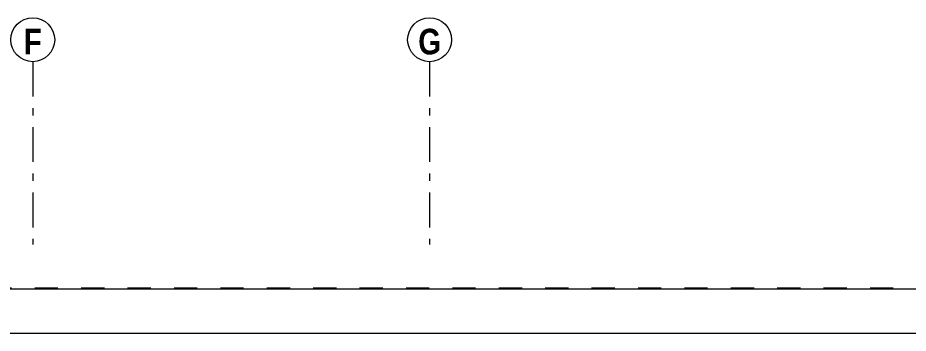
# Model space of a CAD drawing. Header units: metres. Extents: x -4 to 54.5, y -3.3 to 43.7.
# Drawn here: x 32.3 to 44.49, y 39.38 to 43.69 of the extents above; entities that cross this region are included whole.
import ezdxf

# ---------------------------------------------------------------- set-up
doc = ezdxf.new("R2010")
doc.units = ezdxf.units.M
for name, pattern in [('Dash', [0.635, 0.3175, -0.3175]), ('Dash Dot 3_16_', [0.79375, 0.47625, -0.15875, 0, -0.15875]), ('Dash_2_', [0.635, 0.3175, -0.3175])]:
    doc.linetypes.add(name, pattern=pattern)
for name, color, linetype, lineweight in [('C-PROP-LINE', 8, 'Continuous', 9), ('S-FNDN', 8, 'Continuous', 9), ('S-GRID', 8, 'Continuous', 9), ('S-GRID-IDEN', 8, 'Continuous', 9)]:
    doc.layers.add(name, color=color, linetype=linetype, lineweight=lineweight)
doc.styles.add('Arial Narrow_B_1', font='ARIALNB.TTF', dxfattribs={"height": 0.35})

# ---------------------------------------------------------------- blocks, each defined once
blk = doc.blocks.new('Family - ___-3742183-NIV_A_S01_SÓTANO 1')
at = {"layer": 'C-PROP-LINE', "linetype": 'Dash_2_', "lineweight": 18}
blk.add_line((50, 40), (0, 40), dxfattribs=at)
blk = doc.blocks.new('Rejilla - F_gn02SimboloDeRejillaA-4957175-NIV_A_S01_SÓTANO 1')
at = {"layer": 'S-GRID-IDEN'}
blk.add_circle((0, 0), 0.003, dxfattribs=at)
blk = doc.blocks.new('Family - ___-5400166-NIV_A_S01_SÓTANO 1')
at = {"layer": 'C-PROP-LINE', "linetype": 'Dash', "lineweight": 13}
blk.add_line((50, 40), (0, 40), dxfattribs=at)

msp = doc.modelspace()

# ---------------------------------------------------------------- linework, layer by layer
at = {"layer": 'S-FNDN'}
for p, q in [((35.39, 39.985), (27.87, 39.985)), ((41.9, 39.985), (35.39, 39.985)), ((49.72, 39.985), (41.9, 39.985)), ((27.87, 39.385), (35.39, 39.385)), ((35.39, 39.385), (41.9, 39.385)), ((41.9, 39.385), (49.72, 39.385))]:
    msp.add_line(p, q, dxfattribs=at)
at = {"layer": 'S-GRID', "linetype": 'Dash Dot 3_16_'}
for p, q in [((32.51, 43.095), (32.51, 40.595)), ((37.94, 43.095), (37.94, 40.595))]:
    msp.add_line(p, q, dxfattribs=at)

# ---------------------------------------------------------------- block references
at = {"layer": 'C-PROP-LINE', "linetype": 'Dash_2_', "lineweight": 18}
msp.add_blockref('Family - ___-3742183-NIV_A_S01_SÓTANO 1', (0, 0), dxfattribs=at)
at = {"layer": 'C-PROP-LINE', "linetype": 'Dash', "lineweight": 13}
msp.add_blockref('Family - ___-5400166-NIV_A_S01_SÓTANO 1', (0, 0), dxfattribs=at)
at = {"layer": 'S-GRID-IDEN', "xscale": 99.99999999999991, "yscale": 99.99999999999991, "zscale": 99.99999999999991, "rotation": 180}
for p in [(32.51, 43.395), (37.94, 43.395)]:
    msp.add_blockref('Rejilla - F_gn02SimboloDeRejillaA-4957175-NIV_A_S01_SÓTANO 1', p, dxfattribs=at)

# ---------------------------------------------------------------- texts
at = {"layer": 'S-GRID-IDEN', "char_height": 0.35, "attachment_point": 1, "style": 'Arial Narrow_B_1'}
for s, insert, width in [('\\fArial Narrow|b1|i0|c0|p34|;F', (32.388, 43.545), 0.30464), ('\\fArial Narrow|b1|i0|c0|p34|;G', (37.785, 43.545), 0.38481)]:
    msp.add_mtext(s, dxfattribs=dict(at, insert=insert, width=width))

doc.saveas('drawing.dxf')
